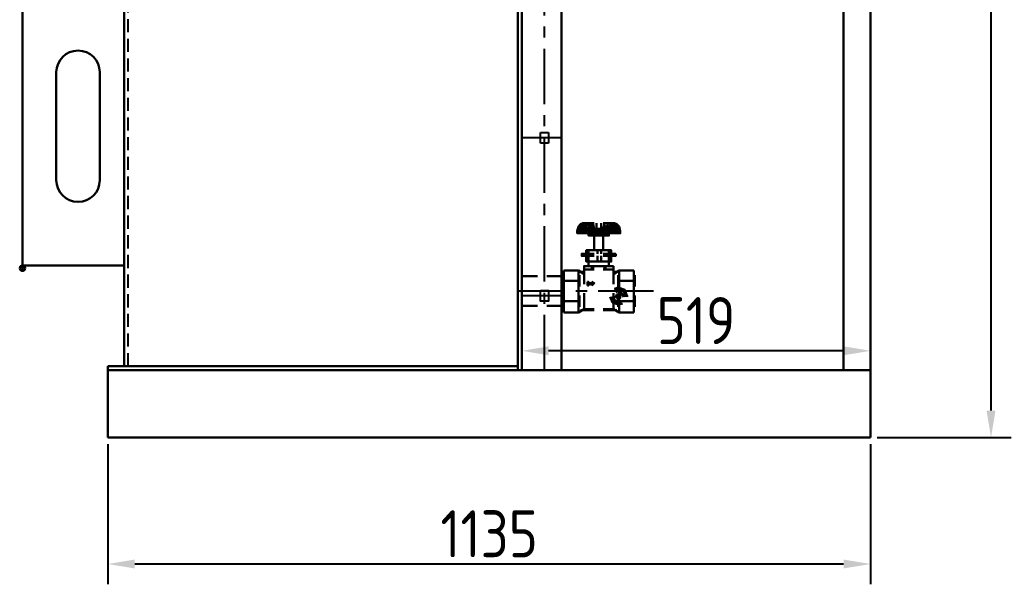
# Model space of a CAD drawing. Header units: millimetres. Extents: x 70841 to 133731, y -170061 to -164340.
# Drawn here: x 83087 to 84563, y -167346 to -166506 of the extents above; entities that cross this region are included whole.
import ezdxf

# ---------------------------------------------------------------- set-up
doc = ezdxf.new("R2010")
doc.units = ezdxf.units.MM
doc.header["$LTSCALE"] = 13
doc.linetypes.add('CENTERX2', pattern=[101.6, 63.5, -12.7, 12.7, -12.7])
doc.linetypes.add('DASHED', pattern=[0.75, 0.5, -0.25])
for name, color, linetype in [('1', 4, 'Continuous'), ('4虚线层', 6, 'DASHED'), ('粗实线', 4, 'Continuous')]:
    doc.layers.add(name, color=color, linetype=linetype)
doc.layers.add('标注、文本', color=3, linetype='Continuous', lineweight=25)
doc.styles.get("Standard").update_dxf_attribs({"font": 'gbenor.shx', "bigfont": 'gbcbig.shx'})
doc.dimstyles.new('1-15', dxfattribs={"dimscale": 20, "dimtxt": 3.5, "dimasz": 2, "dimexe": 1.5, "dimexo": 0.5, "dimgap": 0.5, "dimtad": 1, "dimtoh": 1, "dimdec": 1, "dimdsep": 46, "dimtxsty": 'Standard', "dimcen": 2.5, "dimclrd": 3, "dimclre": 3, "dimclrt": 3, "dimadec": 0, "dimazin": 2, "dimtfac": 1, "dimtdec": 1, "dimtmove": 0, "dimatfit": 2, "dimfxl": 1, "dimarcsym": 0})

# ---------------------------------------------------------------- blocks, each defined once
blk = doc.blocks.new('A$C4C206FB1')
at = {"layer": '标注、文本', "color": 4, "lineweight": 30}
for points in [[(58.52, 85.61), (56.35, 84.53), (54.19, 82.36)], [(68.28, 85.61), (65.02, 85.61), (61.77, 83.45), (60.69, 80.2)], [(69.36, 80.2), (68.28, 84.53), (68.28, 85.61)], [(78.03, 80.2), (79.11, 84.53), (80.2, 85.61)], [(78.03, 85.61), (88.87, 85.61)], [(86.7, 80.2), (85.61, 83.45), (82.36, 85.61)], [(93.2, 82.36), (91.03, 84.53), (88.87, 85.61)], [(69.36, 75.86), (53.1, 75.86), (53.1, 78.03)], [(69.36, 75.86), (53.1, 75.86), (53.1, 78.03), (60.69, 78.03)], [(58.52, 84.53), (56.35, 83.45), (55.27, 82.36)], [(58.52, 83.45), (57.44, 82.36), (56.35, 81.28)], [(58.52, 82.36), (57.44, 82.36), (56.35, 81.28)], [(65.02, 83.45), (63.94, 82.36), (62.86, 80.2)], [(65.02, 82.36), (63.94, 82.36), (62.86, 80.2)], [(62.86, 75.86), (62.86, 80.2), (62.86, 78.03)], [(62.86, 78.03), (84.53, 78.03)], [(67.19, 80.2), (67.19, 82.36), (67.19, 83.45), (66.11, 83.45)], [(67.19, 82.36), (66.11, 82.36)], [(67.19, 82.36), (67.19, 80.2)], [(94.28, 78.03), (94.28, 75.86), (78.03, 75.86)], [(86.7, 78.03), (94.28, 78.03), (94.28, 75.86), (78.03, 75.86)], [(81.28, 83.45), (80.2, 82.36)], [(80.2, 80.2), (81.28, 82.36)], [(84.53, 80.2), (83.45, 82.36), (82.36, 83.45)], [(84.53, 80.2), (83.45, 82.36), (82.36, 82.36)], [(84.53, 75.86), (84.53, 80.2), (84.53, 78.03)], [(92.12, 82.36), (91.03, 83.45), (88.87, 84.53)], [(91.03, 81.28), (89.95, 82.36), (88.87, 83.45)], [(91.03, 81.28), (89.95, 82.36), (88.87, 82.36)], [(61.77, 56.35), (61.77, 59.61), (85.61, 59.61), (85.61, 56.35)], [(69.36, 55.27), (57.44, 55.27), (57.44, 56.35), (69.36, 56.35)], [(69.36, 54.19), (57.44, 54.19), (57.44, 55.27), (69.36, 55.27)], [(85.61, 54.19), (85.61, 48.77), (61.77, 48.77), (61.77, 54.19)], [(89.95, 56.35), (89.95, 55.27), (78.03, 55.27)], [(78.03, 56.35), (89.95, 56.35)], [(89.95, 55.27), (89.95, 54.19), (78.03, 54.19)], [(78.03, 55.27), (89.95, 55.27)], [(40.1, 40.1), (40.1, 30.34), (40.1, 10.84), (40.1, 0)], [(54.19, 40.1), (54.19, 30.34), (54.19, 10.84), (54.19, 0)], [(69.36, 41.18), (59.61, 41.18), (59.61, 44.43), (69.36, 44.43)], [(59.61, 41.18), (59.61, 27.09)], [(87.78, 44.43), (87.78, 41.18), (78.03, 41.18)], [(78.03, 44.43), (87.78, 44.43)], [(87.78, 41.18), (87.78, 27.09)], [(107.29, 40.1), (107.29, 30.34), (93.2, 30.34)], [(93.2, 40.1), (93.2, 30.34), (93.2, 10.84), (93.2, 0)], [(107.29, 40.1), (107.29, 30.34), (107.29, 10.84), (107.29, 0)], [(0, 34.68), (15.17, 34.68)], [(23.84, 34.68), (39.01, 34.68)], [(39.01, 24.93), (39.01, 35.76)], [(62.86, 29.26), (63.94, 29.26), (63.94, 28.18)], [(62.86, 29.26), (62.86, 28.18)], [(67.19, 29.26), (69.36, 28.18), (67.19, 26.01)], [(67.19, 29.26), (67.19, 28.18)], [(108.37, 24.93), (108.37, 35.76)], [(62.86, 26.01), (63.94, 26.01), (63.94, 27.09)], [(67.19, 26.01), (67.19, 27.09), (63.94, 27.09)], [(100.79, 15.17), (98.62, 21.67), (92.12, 23.84), (88.87, 22.76)], [(99.7, 15.17), (97.54, 20.59), (92.12, 22.76), (88.87, 21.67)], [(97.54, 15.17), (95.37, 18.42), (92.12, 20.59), (89.95, 19.51)], [(55.27, 16.26), (55.27, 5.42)], [(59.61, 18.42), (59.61, 3.25)], [(84.53, 15.17), (86.7, 9.75), (92.12, 7.59), (96.45, 8.67)], [(85.61, 15.17), (87.78, 10.84), (92.12, 8.67), (95.37, 9.75)], [(87.78, 18.42), (87.78, 3.25), (93.2, 0)], [(87.78, 15.17), (88.87, 11.92), (92.12, 10.84), (94.28, 11.92)], [(92.12, 16.26), (92.12, 5.42)], [(107.29, 10.84), (93.2, 10.84)], [(99.7, 15.17), (99.7, 16.26)], [(100.79, 15.17), (100.79, 16.26)], [(0, 6.5), (15.17, 6.5)], [(23.84, 6.5), (39.01, 6.5)], [(56.35, 2.17), (69.36, 2.17)], [(58.52, 3.25), (69.36, 3.25)], [(78.03, 3.25), (87.78, 3.25)], [(78.03, 3.25), (88.87, 3.25)], [(78.03, 2.17), (91.03, 2.17)]]:
    blk.add_lwpolyline(points, dxfattribs=at)
for points in [[(83.45, 75.86), (83.45, 73.69), (63.94, 73.69), (63.94, 75.86)], [(78.03, 73.69), (78.03, 59.61), (69.36, 59.61), (69.36, 73.69)], [(83.45, 48.77), (83.45, 44.43), (63.94, 44.43), (63.94, 48.77)], [(94.28, 15.17), (94.28, 17.34), (92.12, 17.34), (91.03, 17.34), (89.95, 15.17), (91.03, 14.09), (92.12, 14.09), (94.28, 14.09)], [(93.2, 15.17), (93.2, 16.26), (92.12, 16.26), (92.12, 15.17)]]:
    blk.add_lwpolyline(points, close=True, dxfattribs=at)
for points in [[(58.52, 85.61), (58.52, 85.61), (69.36, 85.61), (69.36, 85.61)], [(71.53, 85.61), (71.53, 85.61), (71.53, 75.86), (71.53, 75.86)], [(75.86, 85.61), (75.86, 85.61), (75.86, 75.86), (75.86, 75.86)], [(79.11, 84.53), (79.11, 84.53), (79.11, 85.61), (79.11, 85.61)], [(82.36, 85.61), (82.36, 85.61), (80.2, 85.61), (80.2, 85.61)], [(53.1, 78.03), (53.1, 78.03), (54.19, 82.36), (54.19, 82.36)], [(53.1, 78.03), (53.1, 78.03), (55.27, 82.36), (55.27, 82.36)], [(55.27, 78.03), (55.27, 78.03), (56.35, 81.28), (56.35, 81.28)], [(55.27, 78.03), (55.27, 78.03), (56.35, 81.28), (56.35, 81.28)], [(60.69, 78.03), (60.69, 78.03), (55.27, 78.03), (55.27, 78.03)], [(56.35, 80.2), (56.35, 80.2), (60.69, 80.2), (60.69, 80.2)], [(58.52, 84.53), (58.52, 84.53), (63.94, 84.53), (63.94, 84.53)], [(58.52, 83.45), (58.52, 83.45), (61.77, 83.45), (61.77, 83.45)], [(58.52, 82.36), (58.52, 82.36), (61.77, 82.36), (61.77, 82.36)], [(60.69, 80.2), (60.69, 80.2), (60.69, 75.86), (60.69, 75.86)], [(60.69, 78.03), (60.69, 78.03), (62.86, 78.03), (62.86, 78.03)], [(62.86, 80.2), (62.86, 80.2), (84.53, 80.2), (84.53, 80.2)], [(84.53, 78.03), (84.53, 78.03), (62.86, 78.03), (62.86, 78.03)], [(65.02, 83.45), (65.02, 83.45), (66.11, 83.45), (66.11, 83.45)], [(65.02, 82.36), (65.02, 82.36), (66.11, 82.36), (66.11, 82.36)], [(80.2, 82.36), (80.2, 82.36), (80.2, 80.2), (80.2, 80.2)], [(82.36, 83.45), (82.36, 83.45), (81.28, 83.45), (81.28, 83.45)], [(82.36, 82.36), (82.36, 82.36), (81.28, 82.36), (81.28, 82.36)], [(88.87, 84.53), (88.87, 84.53), (83.45, 84.53), (83.45, 84.53)], [(88.87, 83.45), (88.87, 83.45), (85.61, 83.45), (85.61, 83.45)], [(88.87, 82.36), (88.87, 82.36), (85.61, 82.36), (85.61, 82.36)], [(86.7, 80.2), (86.7, 80.2), (91.03, 80.2), (91.03, 80.2)], [(91.03, 80.2), (91.03, 80.2), (86.7, 80.2), (86.7, 80.2)], [(86.7, 80.2), (86.7, 80.2), (86.7, 75.86), (86.7, 75.86)], [(94.28, 78.03), (94.28, 78.03), (86.7, 78.03), (86.7, 78.03)], [(86.7, 78.03), (86.7, 78.03), (92.12, 78.03), (92.12, 78.03)], [(92.12, 78.03), (92.12, 78.03), (91.03, 81.28), (91.03, 81.28)], [(92.12, 78.03), (92.12, 78.03), (91.03, 81.28), (91.03, 81.28)], [(94.28, 78.03), (94.28, 78.03), (92.12, 82.36), (92.12, 82.36)], [(94.28, 78.03), (94.28, 78.03), (93.2, 82.36), (93.2, 82.36)], [(94.28, 75.86), (94.28, 75.86), (94.28, 78.03), (94.28, 78.03)], [(63.94, 59.61), (63.94, 59.61), (63.94, 56.35), (63.94, 56.35)], [(72.61, 59.61), (72.61, 59.61), (72.61, 56.35), (72.61, 56.35)], [(75.86, 59.61), (75.86, 59.61), (75.86, 56.35), (75.86, 56.35)], [(83.45, 59.61), (83.45, 59.61), (83.45, 56.35), (83.45, 56.35)], [(63.94, 54.19), (63.94, 54.19), (63.94, 48.77), (63.94, 48.77)], [(72.61, 54.19), (72.61, 54.19), (72.61, 48.77), (72.61, 48.77)], [(75.86, 54.19), (75.86, 54.19), (75.86, 48.77), (75.86, 48.77)], [(83.45, 54.19), (83.45, 54.19), (83.45, 48.77), (83.45, 48.77)], [(40.1, 40.1), (40.1, 40.1), (46.6, 40.1), (46.6, 40.1)], [(40.1, 30.34), (40.1, 30.34), (40.1, 40.1), (40.1, 40.1)], [(46.6, 40.1), (46.6, 40.1), (54.19, 40.1), (54.19, 40.1)], [(54.19, 40.1), (54.19, 40.1), (59.61, 36.85), (59.61, 36.85)], [(56.35, 39.01), (56.35, 39.01), (59.61, 39.01), (59.61, 39.01)], [(67.19, 44.43), (67.19, 44.43), (67.19, 41.18), (67.19, 41.18)], [(68.28, 44.43), (68.28, 44.43), (68.28, 41.18), (68.28, 41.18)], [(79.11, 44.43), (79.11, 44.43), (79.11, 41.18), (79.11, 41.18)], [(80.2, 44.43), (80.2, 44.43), (80.2, 41.18), (80.2, 41.18)], [(93.2, 40.1), (93.2, 40.1), (87.78, 36.85), (87.78, 36.85)], [(87.78, 39.01), (87.78, 39.01), (91.03, 39.01), (91.03, 39.01)], [(107.29, 40.1), (107.29, 40.1), (93.2, 40.1), (93.2, 40.1)], [(40.1, 30.34), (40.1, 30.34), (46.6, 30.34), (46.6, 30.34)], [(46.6, 30.34), (46.6, 30.34), (54.19, 30.34), (54.19, 30.34)], [(55.27, 35.76), (55.27, 35.76), (55.27, 24.93), (55.27, 24.93)], [(58.52, 37.93), (58.52, 37.93), (59.61, 37.93), (59.61, 37.93)], [(87.78, 37.93), (87.78, 37.93), (88.87, 37.93), (88.87, 37.93)], [(92.12, 35.76), (92.12, 35.76), (92.12, 24.93), (92.12, 24.93)], [(62.86, 26.01), (62.86, 26.01), (62.86, 28.18), (62.86, 28.18)], [(63.94, 28.18), (63.94, 28.18), (67.19, 28.18), (67.19, 28.18)], [(39.01, 5.42), (39.01, 5.42), (39.01, 16.26), (39.01, 16.26)], [(40.1, 10.84), (40.1, 10.84), (46.6, 10.84), (46.6, 10.84)], [(46.6, 10.84), (46.6, 10.84), (54.19, 10.84), (54.19, 10.84)], [(97.54, 15.17), (97.54, 15.17), (97.54, 16.26), (97.54, 16.26)], [(108.37, 5.42), (108.37, 5.42), (108.37, 16.26), (108.37, 16.26)], [(54.19, 0), (54.19, 0), (59.61, 3.25), (59.61, 3.25)], [(59.61, 3.25), (59.61, 3.25), (69.36, 3.25), (69.36, 3.25)], [(45.52, 0), (45.52, 0), (40.1, 0), (40.1, 0)], [(54.19, 0), (54.19, 0), (45.52, 0), (45.52, 0)], [(93.2, 0), (93.2, 0), (107.29, 0), (107.29, 0)]]:
    blk.add_open_spline(points, degree=3, dxfattribs=at)
blk = doc.blocks.new('*D1665')
at = {"layer": 'Defpoints', "color": 0, "transparency": 16777216}
for p in [(83834.3, -166998.7), (83834.3, -167027.7), (84353.3, -167127.7)]:
    blk.add_point(p, dxfattribs=at)
at = {"layer": '标注、文本', "color": 3, "lineweight": -2, "transparency": 16777216}
for p, q in [((83834.3, -167017.7), (83834.3, -166968.7)), ((84353.3, -167117.7), (84353.3, -166968.7)), ((84313.3, -166998.7), (83874.3, -166998.7))]:
    blk.add_line(p, q, dxfattribs=at)
at = {"layer": '标注、文本', "color": 3, "transparency": 16777216}
for points in [[(83874.3, -166992), (83874.3, -167005.3), (83834.3, -166998.7)], [(84313.3, -166992), (84313.3, -167005.3), (84353.3, -166998.7)]]:
    blk.add_solid(points, dxfattribs=at)
at = {"layer": '标注、文本', "color": 3, "transparency": 16777216, "insert": (84093.8, -166953.7), "char_height": 70, "attachment_point": 5}
blk.add_mtext('519', dxfattribs=at)
blk = doc.blocks.new('*D1666')
at = {"layer": 'Defpoints', "color": 0, "transparency": 16777216}
for p in [(83218.3, -167127.7), (84353.3, -167127.7), (83218.3, -167316.1)]:
    blk.add_point(p, dxfattribs=at)
at = {"layer": '标注、文本', "color": 3, "lineweight": -2, "transparency": 16777216}
for p, q in [((83218.3, -167137.7), (83218.3, -167346.1)), ((84353.3, -167137.7), (84353.3, -167346.1)), ((84313.3, -167316.1), (83258.3, -167316.1))]:
    blk.add_line(p, q, dxfattribs=at)
at = {"layer": '标注、文本', "color": 3, "transparency": 16777216}
for points in [[(83258.3, -167309.4), (83258.3, -167322.7), (83218.3, -167316.1)], [(84313.3, -167309.4), (84313.3, -167322.7), (84353.3, -167316.1)]]:
    blk.add_solid(points, dxfattribs=at)
at = {"layer": '标注、文本', "color": 3, "transparency": 16777216, "insert": (83785.8, -167271.1), "char_height": 70, "attachment_point": 5}
blk.add_mtext('1135', dxfattribs=at)
blk = doc.blocks.new('*D1667')
at = {"layer": 'Defpoints', "color": 0, "transparency": 16777216}
for p in [(84353.3, -165577.8), (84532.8, -165577.8), (84353.3, -167127.7)]:
    blk.add_point(p, dxfattribs=at)
at = {"layer": '标注、文本', "color": 3, "lineweight": -2, "transparency": 16777216}
for p, q in [((84363.3, -165577.8), (84562.8, -165577.8)), ((84532.8, -167087.7), (84532.8, -165617.8)), ((84363.3, -167127.7), (84562.8, -167127.7))]:
    blk.add_line(p, q, dxfattribs=at)
at = {"layer": '标注、文本', "color": 3, "transparency": 16777216}
for points in [[(84526.1, -165617.8), (84539.5, -165617.8), (84532.8, -165577.8)], [(84526.1, -167087.7), (84539.5, -167087.7), (84532.8, -167127.7)]]:
    blk.add_solid(points, dxfattribs=at)
at = {"layer": '标注、文本', "color": 3, "transparency": 16777216, "insert": (84487.8, -166352.7), "char_height": 70, "attachment_point": 5, "rotation": 90}
blk.add_mtext('1600', dxfattribs=at)

msp = doc.modelspace()

# ---------------------------------------------------------------- linework, layer by layer
at = {"layer": '1', "color": 1, "linetype": 'CENTERX2', "lineweight": -3, "ltscale": 0.1}
for p, q in [((83868.302, -167027.717), (83868.302, -165577.763)), ((83868.302, -167027.717), (83868.302, -165577.763)), ((83893.302, -166681.717), (83834.302, -166681.717)), ((84030.463, -166909.717), (83828.302, -166909.717)), ((83893.302, -166916.717), (83834.302, -166916.717))]:
    msp.add_line(p, q, dxfattribs=at)
at = {"layer": '4虚线层', "ltscale": 3}
msp.add_line((83248.302, -167021.717), (83248.302, -165712.867), dxfattribs=at)
at = {"layer": '标注、文本'}
for p, q in [((83828.302, -165656.717), (83828.302, -167019.717)), ((83242.302, -167021.717), (83242.302, -166121.731))]:
    msp.add_line(p, q, dxfattribs=at)
at = {"layer": '标注、文本', "color": 4, "lineweight": 30}
for p, q in [((83091.111, -165971.731), (83091.111, -166879.717)), ((83141.44, -166744.798), (83141.44, -166584.047)), ((83206.044, -166584.047), (83206.044, -166744.798)), ((83091.111, -166871.717), (83242.302, -166871.717))]:
    msp.add_line(p, q, dxfattribs=at)
msp.add_circle((83091.111, -166875.717), 4, dxfattribs=at)
for centre, start, end in [((83173.742, -166584.047), 0, 180), ((83173.742, -166744.798), 180, 0)]:
    msp.add_arc(centre, 32.302, start, end, dxfattribs=at)
at = {"layer": '粗实线', "lineweight": 30}
for p, q in [((83828.302, -167027.717), (83828.302, -165577.763)), ((83834.302, -167027.717), (83834.302, -165577.763)), ((83893.302, -167027.717), (83893.302, -165577.763)), ((84313.302, -167027.717), (84313.302, -165577.763)), ((84353.302, -167027.717), (84353.302, -165577.763)), ((83242.302, -167021.717), (83242.302, -165712.867)), ((83828.302, -167021.717), (83218.302, -167021.717)), ((83218.302, -167021.717), (83218.302, -167127.717)), ((83828.302, -167027.717), (83218.302, -167027.717)), ((83828.302, -167027.717), (84353.302, -167027.717)), ((84353.302, -167027.717), (84353.302, -167127.717)), ((83218.302, -167127.717), (84353.302, -167127.717))]:
    msp.add_line(p, q, dxfattribs=at)
at = {"layer": '粗实线'}
for p, q in [((83862.302, -166673.717), (83874.302, -166673.717)), ((83862.302, -166689.717), (83862.302, -166673.717)), ((83874.302, -166673.717), (83874.302, -166689.717)), ((83874.302, -166689.717), (83862.302, -166689.717))]:
    msp.add_line(p, q, dxfattribs=at)
msp.add_lwpolyline([(83862.302, -166908.717), (83874.302, -166908.717), (83874.302, -166924.717), (83862.302, -166924.717)], close=True, dxfattribs=at)

# ---------------------------------------------------------------- block references
at = {"layer": '标注、文本', "xscale": 1.555200000002515, "yscale": 1.555200000000696, "zscale": 1.5552}
msp.add_blockref('A$C4C206FB1', (83834.302, -166941.74), dxfattribs=at)

# ---------------------------------------------------------------- dimensions: what is measured, and where the dimension line sits
at = {"layer": '标注、文本'}
dim = msp.add_linear_dim(base=(84532.8, -165577.763), p1=(84353.302, -167127.717), p2=(84353.302, -165577.763), angle=90, text='1600', dimstyle='1-15', dxfattribs=at)
dim.commit()
dim.dimension.update_dxf_attribs({"geometry": '*D1667', "text_midpoint": (84487.8, -166352.74)})
for base, p2, picture, middle in [((83834.302, -166998.677), (83834.302, -167027.717), '*D1665', (84093.802, -166953.677)), ((83218.302, -167316.069), (83218.302, -167127.717), '*D1666', (83785.802, -167271.069))]:
    dim = msp.add_linear_dim(base=base, p1=(84353.302, -167127.717), p2=p2, dimstyle='1-15', dxfattribs=at)
    dim.commit()
    dim.dimension.update_dxf_attribs({"geometry": picture, "text_midpoint": middle})

doc.saveas('drawing.dxf')
